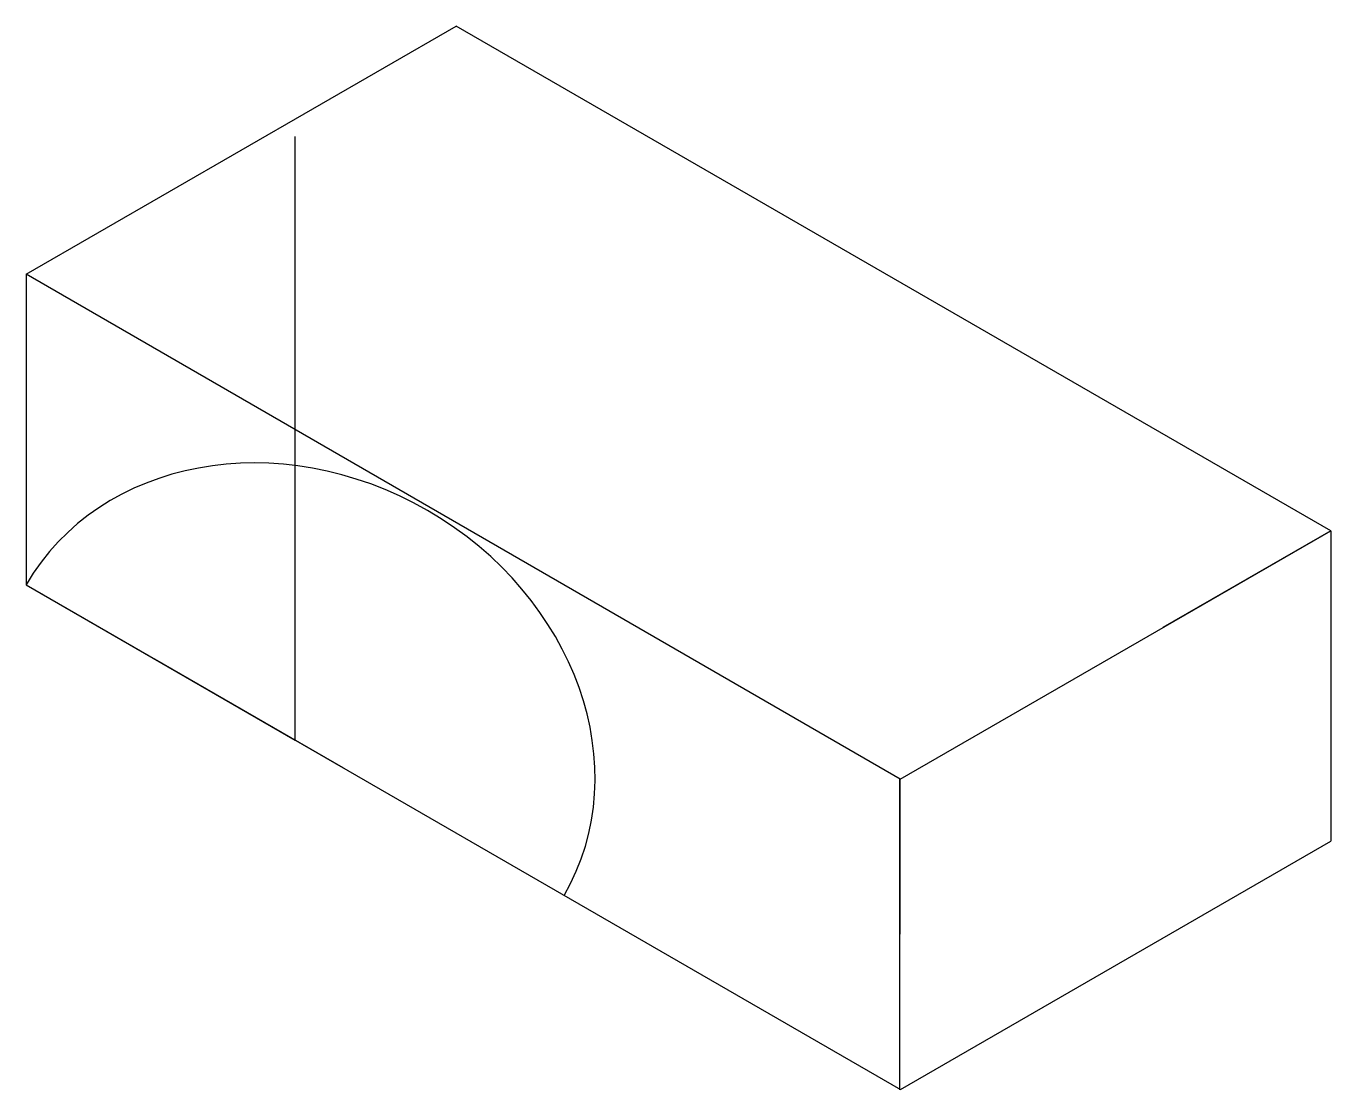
# Model space of a CAD drawing. Header units: inches. Extents: x -33 to 135, y 9 to 146.
import ezdxf

# ---------------------------------------------------------------- set-up
doc = ezdxf.new("R2010")
doc.units = ezdxf.units.IN
doc.header["$MEASUREMENT"] = 0

msp = doc.modelspace()

# ---------------------------------------------------------------- linework, layer by layer
for p, q in [((-33.08, 114.42), (22.31, 146.37)), ((134.9, 81.37), (22.31, 146.37)), ((1.56, 54.42), (1.56, 132.15)), ((79.47, 49.37), (-33.08, 114.42)), ((-33.08, 114.42), (-33.08, 74.42)), ((79.47, 49.37), (134.9, 81.37)), ((134.9, 81.37), (113.29, 68.9)), ((134.9, 81.37), (134.93, 41.42)), ((-33.08, 74.42), (79.5, 9.42)), ((-33.08, 74.42), (7.74, 50.85)), ((-33.08, 74.42), (1.56, 54.42)), ((7.74, 50.85), (-16.49, 64.84)), ((79.43, 9.46), (79.43, 49.46)), ((79.43, 9.37), (79.47, 49.37)), ((79.5, 9.42), (134.93, 41.42))]:
    msp.add_line(p, q)
msp.add_ellipse((1.56, 54.42), major_axis=(-34.64, 20), ratio=0.853128, start_param=3.141593, end_param=6.283185)

doc.saveas('drawing.dxf')
